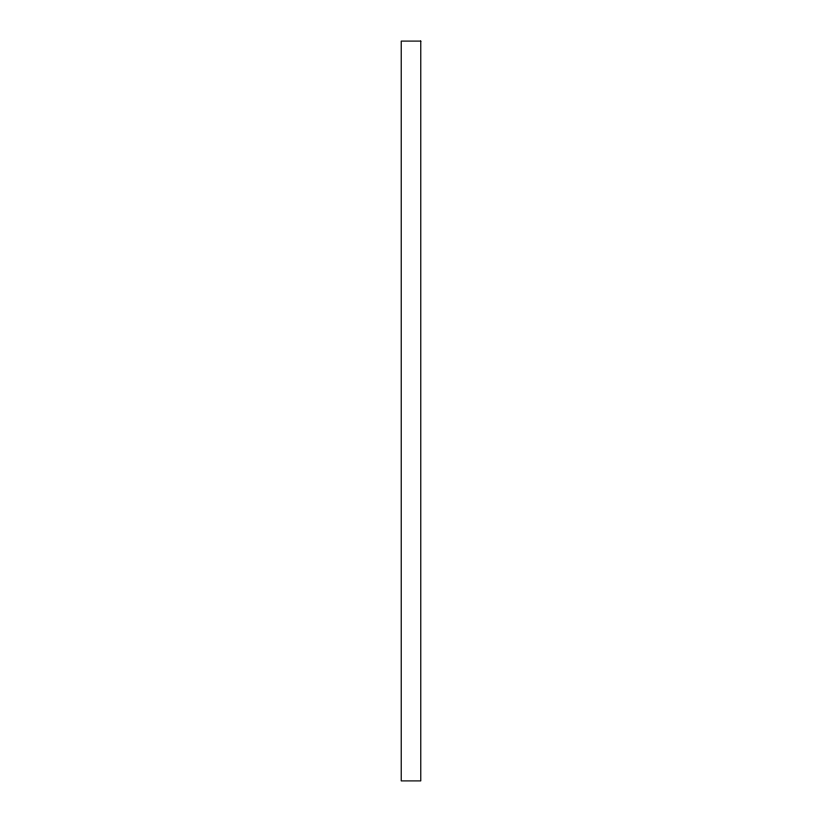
<?xml version="1.0" encoding="UTF-8"?>
<svg xmlns="http://www.w3.org/2000/svg" width="822" height="822" viewBox="0 0 822 822"><rect width="100%" height="100%" fill="white"/><g stroke="black" fill="none" stroke-linecap="round" stroke-linejoin="round"><path stroke-width="1.23" d="M420.772 41.1L401.228 41.1L401.228 780.9L420.772 780.9L420.772 41.1"/></g></svg>
